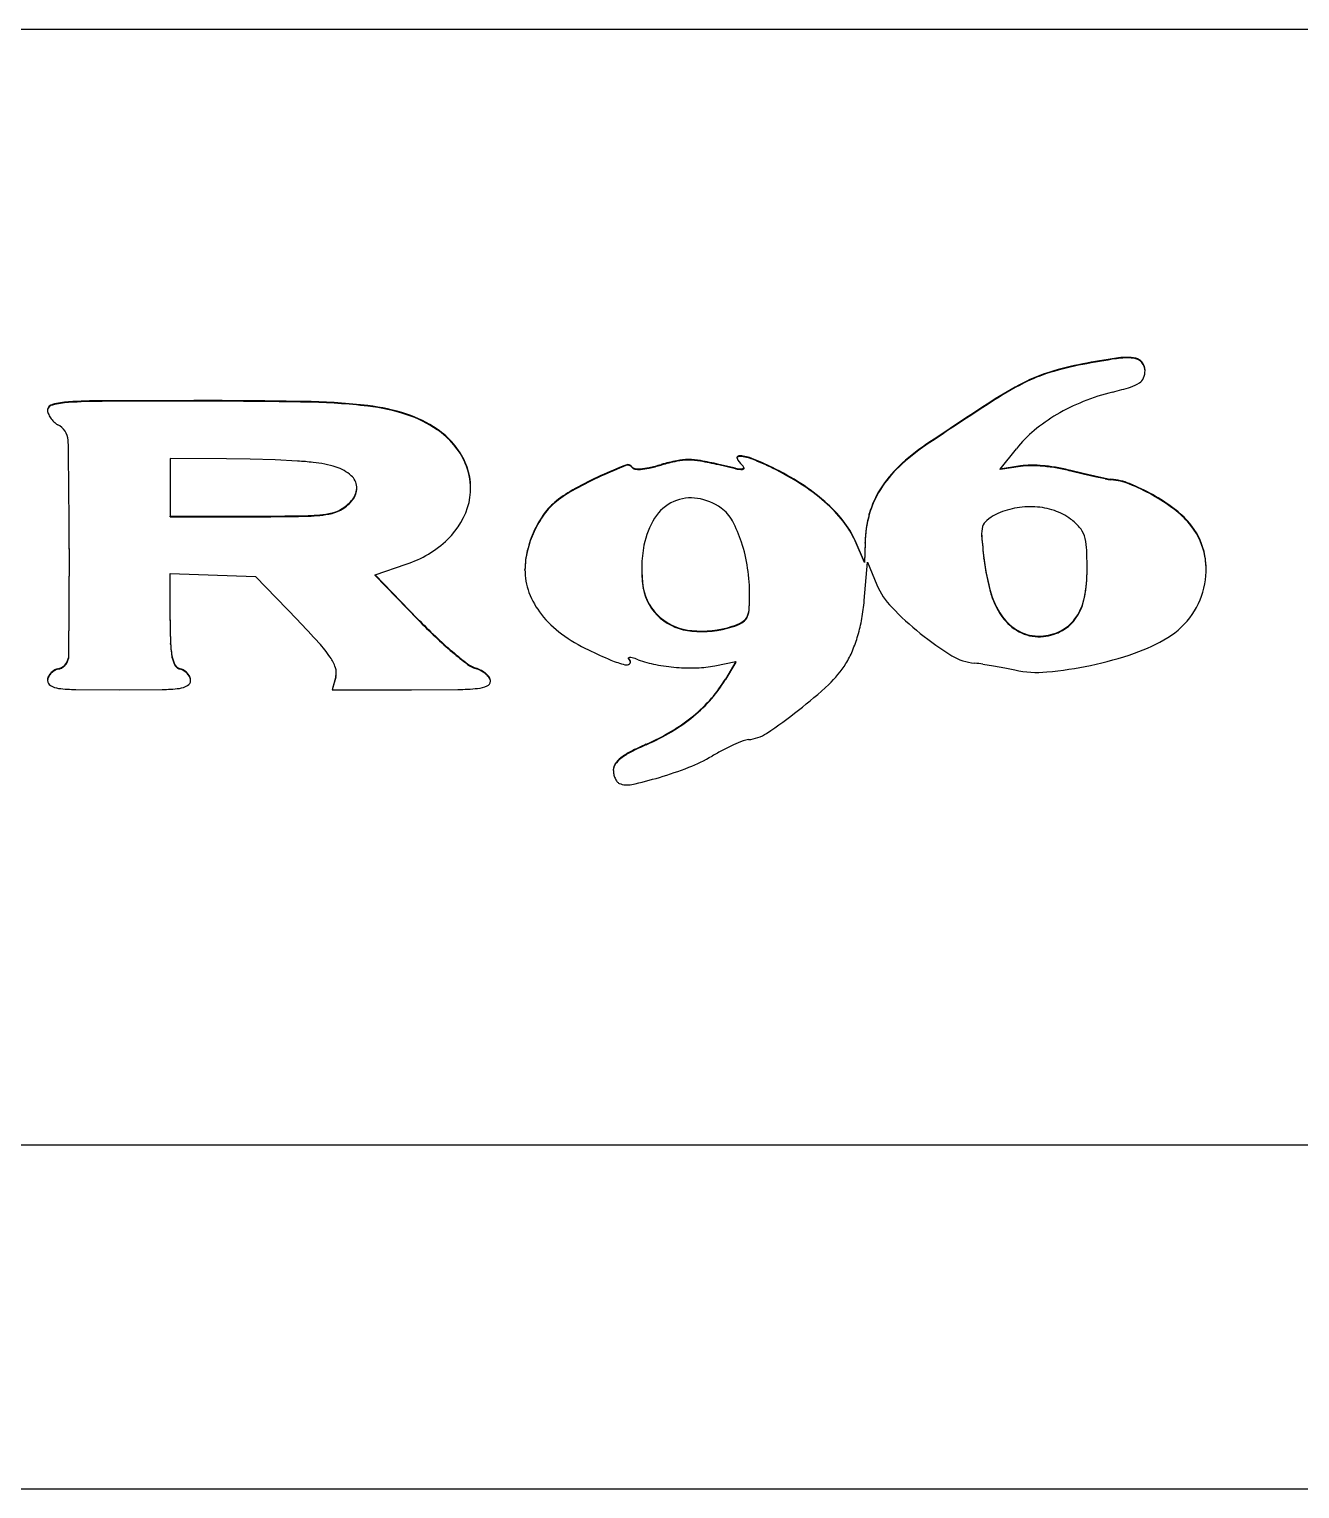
# Model space of a CAD drawing. Header units: millimetres. Extents: x 0 to 420, y 0 to 297.
# Drawn here: x 83.92 to 99.69, y 55.85 to 73.97 of the extents above; entities that cross this region are included whole.
import ezdxf

# ---------------------------------------------------------------- set-up
doc = ezdxf.new("R2010")
doc.units = ezdxf.units.MM

msp = doc.modelspace()

# ---------------------------------------------------------------- linework, layer by layer
at = {"color": 7, "linetype": 'Continuous', "lineweight": 25}
for p, q in [((61.7918, 73.97032), (145.7918, 73.97032)), ((96.99111, 69.80883), (96.99111, 69.81591)), ((97.41113, 69.88075), (97.41113, 69.88782)), ((97.6198, 69.88538), (97.6198, 69.89245)), ((97.72493, 69.83437), (97.72493, 69.84144)), ((96.25771, 69.57566), (96.25771, 69.58273)), ((96.58483, 69.70818), (96.58483, 69.71525)), ((84.2082, 69.30559), (84.2082, 69.31266)), ((84.4075, 69.3372), (84.4075, 69.34427)), ((85.95945, 69.36054), (84.82524, 69.35808)), ((84.82524, 69.35101), (84.82524, 69.35808)), ((85.95945, 69.35347), (84.82524, 69.35101)), ((85.95945, 69.35347), (85.95945, 69.36054)), ((87.37193, 69.34111), (87.37193, 69.34818)), ((88.12187, 69.2908), (88.12187, 69.29787)), ((95.85457, 69.34174), (95.85457, 69.34881)), ((88.60253, 69.18574), (88.60253, 69.19281)), ((88.98021, 68.99905), (88.98021, 69.00612)), ((92.74023, 68.66854), (92.74023, 68.67562)), ((95.04607, 68.80675), (95.04607, 68.81382)), ((95.96775, 68.51028), (96.16858, 68.76364)), ((85.66752, 68.64268), (85.66752, 67.92483)), ((86.36547, 68.63825), (85.66752, 68.64268)), ((86.66042, 68.63359), (86.36547, 68.63825)), ((86.96952, 68.62324), (86.66042, 68.63359)), ((87.24918, 68.60926), (86.96952, 68.62324)), ((89.32989, 68.58548), (89.32989, 68.59255)), ((91.32365, 68.55321), (91.32365, 68.56029)), ((91.39835, 68.53266), (91.39835, 68.53974)), ((91.43274, 68.51021), (91.43274, 68.51728)), ((91.50302, 68.50682), (91.50302, 68.51389)), ((91.61007, 68.52262), (91.61007, 68.52969)), ((91.75906, 68.55986), (91.75906, 68.56693)), ((91.95658, 68.60726), (91.95658, 68.61433)), ((92.09849, 68.6216), (92.09849, 68.62867)), ((92.24756, 68.60865), (92.24756, 68.61572)), ((92.68457, 68.52193), (92.47494, 68.56891)), ((92.47494, 68.56184), (92.47494, 68.56891)), ((92.68457, 68.51486), (92.47494, 68.56184)), ((92.68457, 68.51486), (92.68457, 68.52193)), ((92.76843, 68.50505), (92.76843, 68.51212)), ((92.78713, 68.51785), (92.78713, 68.52492)), ((92.89551, 68.63186), (92.89551, 68.63893)), ((93.14218, 68.52202), (93.14218, 68.52909)), ((94.71259, 68.54025), (94.71259, 68.54732)), ((96.21938, 68.54936), (95.96775, 68.51028)), ((96.21938, 68.54229), (95.96775, 68.50321)), ((95.96775, 68.50321), (95.96775, 68.51028)), ((96.21938, 68.54229), (96.21938, 68.54936)), ((96.34765, 68.55194), (96.34765, 68.55901)), ((96.50378, 68.54457), (96.50378, 68.55164)), ((96.6734, 68.52189), (96.6734, 68.52896)), ((96.99502, 68.45441), (96.84321, 68.4921)), ((96.84321, 68.48503), (96.84321, 68.4921)), ((96.99502, 68.44734), (96.84321, 68.48503)), ((91.01288, 68.42202), (91.01288, 68.4291)), ((93.49478, 68.32391), (93.49478, 68.33098)), ((97.14336, 68.4208), (96.99502, 68.45441)), ((96.99502, 68.44734), (96.99502, 68.45441)), ((97.14336, 68.41372), (96.99502, 68.44734)), ((97.27109, 68.39463), (97.14336, 68.4208)), ((97.14336, 68.41372), (97.14336, 68.4208)), ((97.27109, 68.38756), (97.14336, 68.41372)), ((97.27109, 68.38756), (97.27109, 68.39463)), ((97.34232, 68.37756), (97.34232, 68.38463)), ((97.57229, 68.32313), (97.57229, 68.3302)), ((87.93358, 68.13092), (87.93358, 68.13799)), ((87.98355, 68.27405), (87.98355, 68.28112)), ((90.69337, 68.26184), (90.69337, 68.26892)), ((94.48063, 68.2578), (94.48063, 68.26487)), ((97.85694, 68.18659), (97.85694, 68.19367)), ((87.63441, 67.95088), (87.63441, 67.95795)), ((87.8028, 68.01276), (87.8028, 68.01983)), ((90.30844, 67.95067), (90.30844, 67.95774)), ((90.46052, 68.10814), (90.46052, 68.11522)), ((93.79101, 68.10052), (93.79101, 68.10759)), ((94.34301, 67.94621), (94.34301, 67.95328)), ((98.12639, 68.01164), (98.12639, 68.01871)), ((85.66752, 67.92483), (86.66157, 67.92574)), ((85.66752, 67.91776), (85.66752, 67.92483)), ((85.66752, 67.91776), (86.66157, 67.91867)), ((86.66157, 67.91867), (86.66157, 67.92574)), ((87.34468, 67.92462), (87.34468, 67.93169)), ((94.01869, 67.86197), (94.01869, 67.86905)), ((98.31597, 67.83252), (98.31597, 67.83959)), ((90.18429, 67.73681), (90.18429, 67.74388)), ((94.28493, 67.35653), (94.16672, 67.62572)), ((94.16672, 67.61865), (94.16672, 67.62572)), ((94.28493, 67.34946), (94.16672, 67.61865)), ((94.29082, 67.59991), (94.28493, 67.35653)), ((94.29082, 67.59284), (94.28493, 67.34946)), ((94.29082, 67.59284), (94.29082, 67.59991)), ((95.7378, 67.67094), (95.7378, 67.67801)), ((84.414, 67.52435), (84.4043, 66.16721)), ((84.414, 67.51728), (84.4043, 66.16014)), ((84.414, 67.51737), (84.414, 67.52444)), ((84.414, 67.51728), (84.414, 67.52435)), ((90.10066, 67.49637), (90.10066, 67.50344)), ((95.76481, 67.40015), (95.76481, 67.40722)), ((98.49715, 67.47934), (98.49715, 67.48642)), ((88.20965, 67.19772), (88.59655, 67.33015)), ((90.07036, 67.25393), (90.07036, 67.24686)), ((90.07043, 67.25744), (90.07043, 67.26452)), ((91.51907, 67.27509), (91.51907, 67.26802)), ((94.28009, 66.87796), (94.32109, 67.35653)), ((94.28493, 67.34946), (94.28493, 67.35653)), ((94.32109, 67.35653), (94.43786, 67.07361)), ((97.04622, 67.25955), (97.04622, 67.26662)), ((97.04622, 67.25954), (97.04622, 67.26661)), ((85.66752, 66.63965), (85.66752, 67.21268)), ((85.66752, 67.21268), (86.72502, 67.17706)), ((86.72502, 67.17706), (87.24617, 66.63867)), ((88.74126, 66.649), (88.20965, 67.19772)), ((88.20965, 67.19064), (88.20965, 67.19772)), ((88.74126, 66.64193), (88.20965, 67.19064)), ((91.53773, 67.03103), (91.53773, 67.0381)), ((92.85852, 66.93215), (92.85852, 66.93922)), ((95.8555, 66.9552), (95.8555, 66.96227)), ((97.01408, 66.91522), (97.01408, 66.92229)), ((92.85133, 66.75384), (92.85133, 66.76091)), ((96.91178, 66.66635), (96.91178, 66.67342)), ((85.66752, 66.63258), (85.66752, 66.63965)), ((88.74126, 66.64193), (88.74126, 66.649)), ((91.74923, 66.66032), (91.74923, 66.66739)), ((92.13968, 66.4997), (92.13968, 66.50677)), ((92.64304, 66.55147), (92.64304, 66.55854)), ((92.75962, 66.60199), (92.75962, 66.60906)), ((92.8223, 66.66154), (92.8223, 66.66862)), ((96.01374, 66.64743), (96.01374, 66.6545)), ((96.74066, 66.50794), (96.74066, 66.51501)), ((85.6728, 66.33659), (85.6728, 66.34366)), ((88.9584, 66.42748), (88.9584, 66.43455)), ((96.23295, 66.47625), (96.23295, 66.48332)), ((96.50432, 66.43259), (96.50432, 66.43966)), ((84.4043, 66.16014), (84.4043, 66.16721)), ((85.69325, 66.16876), (85.69325, 66.17583)), ((89.17118, 66.23705), (89.17118, 66.24412)), ((91.35611, 66.16458), (91.35611, 66.15751)), ((91.35654, 66.15527), (91.35654, 66.16234)), ((91.3728, 66.12909), (91.3728, 66.13616)), ((84.18199, 65.96753), (84.18199, 65.9746)), ((84.2231, 66.0035), (84.2231, 66.01057)), ((84.27162, 66.02511), (84.27162, 66.03218)), ((85.73068, 66.06976), (85.73068, 66.07683)), ((85.79442, 66.02511), (85.79442, 66.03218)), ((85.84294, 66.0035), (85.84294, 66.01057)), ((85.88404, 65.96753), (85.88404, 65.9746)), ((87.7288, 65.97831), (87.7288, 65.98538)), ((89.35853, 66.08527), (89.35853, 66.09234)), ((89.4583, 66.03416), (89.4583, 66.04123)), ((89.5292, 66.00373), (89.5292, 66.0108)), ((89.58925, 65.96148), (89.58925, 65.96855)), ((92.42622, 66.06849), (92.68629, 66.12123)), ((92.68629, 66.12123), (92.55829, 65.9046)), ((92.68629, 66.11416), (92.55829, 65.89753)), ((92.68629, 66.11416), (92.68629, 66.12123)), ((95.75165, 66.08888), (95.88434, 66.06805)), ((95.88434, 66.06805), (96.02419, 66.04301)), ((96.02419, 66.04301), (96.14999, 66.0172)), ((84.1542, 65.9233), (84.1542, 65.93037)), ((84.49852, 65.77413), (85.03302, 65.77126)), ((85.03302, 65.77126), (85.56752, 65.77413)), ((85.91183, 65.9233), (85.91183, 65.93037)), ((87.72204, 65.93577), (87.67677, 65.77126)), ((87.67677, 65.77126), (88.66024, 65.77126)), ((87.72204, 65.9287), (87.67871, 65.77126)), ((87.72204, 65.9287), (87.72204, 65.93577)), ((88.66024, 65.77126), (89.23783, 65.77417)), ((89.63004, 65.91436), (89.63004, 65.92143)), ((92.55829, 65.89753), (92.55829, 65.9046)), ((92.38455, 65.65783), (92.38455, 65.6649)), ((92.16117, 65.44142), (92.16117, 65.44849)), ((91.89056, 65.25106), (91.89056, 65.25813)), ((91.57626, 65.08892), (91.57626, 65.09599)), ((91.26016, 64.91865), (91.26016, 64.92572)), ((91.38374, 64.99701), (91.38374, 65.00409)), ((91.19038, 64.84566), (91.19038, 64.85273)), ((61.2918, 60.12108), (146.2918, 60.12108)), ((61.2918, 55.85331), (146.2918, 55.85331))]:
    msp.add_line(p, q, dxfattribs=at)
at = {"color": 7, "linetype": 'Continuous', "lineweight": 25, "flags": 128}
for points in [[(92.74023, 68.67562), (92.73153, 68.67562), (92.72309, 68.67411), (92.71543, 68.6712), (92.70901, 68.66705), (92.70422, 68.66192), (92.70134, 68.65612), (92.70055, 68.64999), (92.70191, 68.64391)], [(92.74023, 68.66854), (92.73153, 68.66854), (92.72309, 68.66704), (92.71543, 68.66413), (92.70901, 68.65998), (92.70422, 68.65485), (92.70134, 68.64904), (92.70089, 68.64728)], [(92.78673, 68.5276), (92.78713, 68.52472), (92.7866, 68.52184), (92.78517, 68.51913), (92.78291, 68.51671), (92.77995, 68.51471), (92.77642, 68.51323), (92.77252, 68.51235), (92.76843, 68.51212)], [(92.78713, 68.51785), (92.78713, 68.51765), (92.7866, 68.51477), (92.78517, 68.51206), (92.78291, 68.50964), (92.77995, 68.50764), (92.77642, 68.50616), (92.77252, 68.50528), (92.76843, 68.50505)], [(95.73671, 67.69831), (95.73694, 67.68589), (95.7378, 67.67094)], [(91.35654, 66.15527), (91.35613, 66.15703), (91.35611, 66.15751)], [(91.35654, 66.16234), (91.35613, 66.1641), (91.35625, 66.16587), (91.35691, 66.16759), (91.35808, 66.16917), (91.35969, 66.17053), (91.36168, 66.17162), (91.36396, 66.17238), (91.36641, 66.17278)]]:
    msp.add_lwpolyline(points, dxfattribs=at)
at = {"color": 7, "linetype": 'Continuous', "lineweight": 25}
for centre, radius, start, end in [((97.69742, 66.0946), 3.78774, 100.747055, 107.081688), ((97.69736, 66.08779), 3.78747, 100.746833, 107.081911), ((99.13725, 58.54426), 11.47415, 98.652154, 100.780167), ((99.13655, 58.54127), 11.47, 98.651769, 100.780551), ((97.53342, 69.08013), 0.8169, 83.929629, 98.609223), ((97.53341, 69.07316), 0.8168, 83.928725, 98.610128), ((97.60935, 69.73708), 0.15572, 42.080707, 86.151065), ((97.60935, 69.73001), 0.15572, 42.080659, 86.151935), ((97.59327, 69.73065), 0.17207, 0.9518, 40.082252), ((97.59327, 69.72358), 0.17207, 0.952004, 40.082048), ((98.3516, 65.50978), 4.57967, 117.207513, 123.041232), ((98.35142, 65.50303), 4.5793, 117.207373, 123.04157), ((97.16954, 67.80193), 2.00067, 106.993157, 117.114109), ((97.16959, 67.79474), 2.0008, 106.993353, 117.113632), ((97.4655, 69.92987), 0.41895, 286.684105, 303.19102), ((97.62307, 69.69399), 0.13532, 302.034714, 337.0659), ((97.51168, 69.73416), 0.25363, 338.511997, 359.851582), ((98.0619, 66.69137), 2.86163, 104.126778, 111.82554), ((96.22509, 73.97055), 4.64572, 284.184016, 287.03103), ((84.21883, 69.23871), 0.07472, 98.177038, 172.684737), ((84.27744, 69.24857), 0.13272, 180.15147, 201.579396), ((84.21928, 69.23079), 0.07562, 98.424767, 170.060076), ((84.47078, 68.3012), 1.04499, 93.471496, 104.552913), ((84.47078, 68.29416), 1.04496, 93.47158, 104.553351), ((84.85659, 62.08398), 7.27417, 90.246963, 93.539579), ((84.85653, 62.07829), 7.27279, 90.246523, 93.539764), ((85.95936, -11.36123), 80.72177, 88.9973114, 89.9999323), ((85.95952, -11.34939), 80.70285, 88.9971939, 90.0000498), ((87.24036, 61.77211), 7.57721, 83.319264, 89.005041), ((87.24042, 61.76596), 7.57629, 83.318918, 89.005387), ((87.83965, 66.85454), 2.45957, 71.930534, 83.411085), ((87.83968, 66.84763), 2.45941, 71.930158, 83.41146), ((133.78283, 11.15201), 69.46525, 123.0932585, 123.8929015), ((133.7935, 11.12871), 69.48467, 123.0933246, 123.8927436), ((97.90802, 67.07236), 2.45074, 111.797298, 120.353918), ((84.40234, 69.29769), 0.26693, 201.52344, 214.364318), ((84.4477, 69.32873), 0.32189, 214.36657, 225.739196), ((84.397, 69.27758), 0.24988, 225.880044, 239.883328), ((84.16509, 68.8484), 0.23818, 4.573334, 63.43227), ((88.16623, 67.83478), 1.4264, 55.204158, 72.189231), ((88.16624, 67.82772), 1.42638, 55.204175, 72.189442), ((97.69538, 67.43333), 2.03179, 120.32375, 129.986397), ((5.87435, 67.5244), 78.53965, 359.999965, 0.9797834), ((88.4258, 68.18275), 0.99263, 24.383155, 56.045625), ((88.4258, 68.17568), 0.99263, 24.383055, 56.045598), ((97.40794, 67.77445), 1.58572, 129.948915, 141.404928), ((92.69528, 68.13829), 0.5392, 68.200387, 85.217656), ((92.69527, 68.1312), 0.53922, 68.20106, 85.217634), ((96.44078, 66.72666), 2.51027, 123.752098, 133.507431), ((96.44089, 66.71945), 2.51045, 123.752444, 133.507085), ((87.01658, 64.61439), 4.00164, 83.901472, 86.66777), ((87.29076, 67.15746), 1.44384, 72.466638, 83.998945), ((87.58121, 68.05608), 0.4995, 48.224471, 73.182183), ((88.59603, 68.27413), 0.79996, 347.179352, 23.455584), ((88.58491, 68.26427), 0.81128, 0.1647, 23.323746), ((93.74939, 62.38039), 6.63892, 111.431038, 114.342546), ((93.74847, 62.3755), 6.63656, 111.43052, 114.343064), ((91.34869, 68.50528), 0.06044, 34.757299, 114.478742), ((91.34869, 68.49821), 0.06044, 34.755312, 114.480729), ((91.43781, 68.5626), 0.04561, 210.09178, 263.621198), ((91.43781, 68.55554), 0.04562, 210.096663, 263.616315), ((91.48149, 68.79815), 0.28507, 260.15373, 274.332472), ((91.48149, 68.79118), 0.28518, 260.15641, 274.329791), ((91.44692, 69.26454), 0.75274, 274.274286, 282.517755), ((91.4469, 69.25759), 0.75286, 274.274936, 282.517105), ((90.9641, 71.4305), 2.97186, 282.554173, 285.51528), ((90.96359, 71.42546), 2.97396, 282.555218, 285.514235), ((92.53193, 65.78136), 2.89081, 101.480077, 105.506833), ((92.53178, 65.77491), 2.89016, 101.479626, 105.507283), ((92.09993, 67.90511), 0.72356, 90.114135, 101.427139), ((92.09993, 67.89807), 0.72353, 90.114256, 101.427763), ((92.10125, 67.79633), 0.83235, 79.875893, 90.189847), ((92.10124, 67.78918), 0.83242, 79.876366, 90.189374), ((91.4471, 64.1512), 4.53571, 76.902302, 79.835197), ((91.4466, 64.14171), 4.53818, 76.903103, 79.834397), ((92.7782, 68.9589), 0.44689, 257.906147, 268.746918), ((92.77822, 68.95189), 0.44695, 257.906221, 268.745589), ((92.89941, 68.72799), 0.21465, 203.060423, 230.499928), ((92.71563, 68.50438), 0.07479, 18.089746, 50.829391), ((91.37906, 64.90167), 4.03321, 64.077787, 67.914407), ((91.37879, 64.89399), 4.03388, 64.078103, 67.91409), ((91.67871, 65.5116), 3.35366, 57.212946, 64.126773), ((91.67861, 65.50436), 3.35385, 57.213145, 64.126574), ((95.71073, 67.49114), 1.45321, 133.381671, 147.830248), ((95.71075, 67.48405), 1.45323, 133.381793, 147.830125), ((96.3449, 67.73809), 0.82092, 89.808098, 98.795235), ((96.34489, 67.73121), 0.82074, 89.807505, 98.796656), ((96.34252, 66.79262), 1.7664, 84.762097, 89.833607), ((96.34247, 66.78439), 1.76756, 84.763763, 89.831941), ((96.31626, 66.50363), 2.05658, 79.99932, 84.768495), ((96.31613, 66.49562), 2.05753, 80.000418, 84.767397), ((96.28899, 66.34802), 2.21456, 75.5068, 80.003628), ((96.28887, 66.34043), 2.21509, 75.507338, 80.003091), ((87.78216, 68.27589), 0.20173, 4.197862, 49.194704), ((92.84615, 64.37354), 4.45066, 114.324793, 118.927227), ((92.84579, 64.36719), 4.44985, 114.324374, 118.927646), ((92.14647, 66.23493), 2.49225, 48.711015, 57.248486), ((92.14628, 66.2276), 2.49258, 48.711575, 57.247925), ((97.4024, 69.07135), 0.68934, 259.019258, 264.999948), ((97.40231, 69.06368), 0.68874, 259.016648, 265.002559), ((97.27587, 67.59077), 0.79664, 68.15474, 85.215127), ((97.27587, 67.58375), 0.79659, 68.153995, 85.215433), ((96.61117, 65.96145), 2.55632, 60.834683, 67.915134), ((96.61123, 65.95449), 2.55619, 60.834662, 67.91546), ((87.55172, 68.42918), 0.48022, 301.523305, 322.672283), ((87.55171, 68.42212), 0.48023, 301.523769, 322.672268), ((87.74582, 68.28364), 0.23763, 322.198055, 1.692663), ((87.74478, 68.27713), 0.23879, 322.245127, 359.260294), ((91.53316, 66.74345), 1.74134, 118.833283, 128.023191), ((91.53311, 66.73644), 1.74127, 118.832936, 128.023218), ((92.12592, 67.65473), 0.49882, 80.265321, 114.712538), ((92.1103, 67.48075), 0.67308, 54.162534, 81.459197), ((95.47875, 67.63784), 1.17873, 147.862568, 164.477893), ((95.47876, 67.63076), 1.17874, 147.862722, 164.477865), ((96.68992, 66.10135), 2.39578, 53.159737, 60.848699), ((96.68992, 66.09427), 2.39578, 53.159737, 60.848699), ((87.31321, 69.88982), 1.95839, 270.920833, 279.43986), ((87.31322, 69.88264), 1.95828, 270.92059, 279.440104), ((87.56322, 68.41174), 0.45934, 278.915623, 301.437821), ((87.56322, 68.40466), 0.45933, 278.915018, 301.437867), ((88.44977, 68.32654), 0.95439, 313.879583, 346.059666), ((91.38216, 67.19146), 1.31911, 144.485752, 155.242348), ((91.38214, 67.1844), 1.31909, 144.485566, 155.242318), ((90.9297, 67.50995), 0.76582, 127.781333, 144.216673), ((90.92973, 67.50285), 0.76586, 127.781945, 144.2164), ((92.14431, 67.60272), 0.55378, 114.191127, 147.242068), ((92.21376, 67.62846), 0.49277, 28.886474, 53.858682), ((92.56202, 66.70663), 1.86363, 38.589726, 48.74127), ((92.56204, 66.69958), 1.86359, 38.589503, 48.741268), ((95.76377, 67.56293), 1.47341, 164.63712, 178.56167), ((95.76376, 67.55586), 1.4734, 164.637074, 178.561672), ((96.15329, 67.45169), 0.54999, 116.068452, 129.896945), ((96.32862, 67.09281), 0.94941, 101.068965, 116.055252), ((96.33899, 67.0538), 0.98969, 86.538599, 101.22472), ((96.34678, 67.13051), 0.91266, 71.289927, 86.735669), ((96.4088, 67.30488), 0.72761, 53.547087, 71.511193), ((97.4589, 67.12239), 1.11756, 39.922728, 53.324586), ((97.45887, 67.11529), 1.11761, 39.92301, 53.324303), ((86.6209, 111.8645), 43.93877, 270.053028, 270.943843), ((86.62111, 111.83347), 43.91482, 270.052785, 270.944086), ((92.56394, 67.36275), 1.03682, 148.637751, 168.698985), ((91.189, 67.08891), 1.65083, 18.124644, 28.101554), ((93.15195, 67.17505), 1.11034, 23.946577, 38.684215), ((93.15195, 67.16797), 1.11035, 23.946754, 38.684233), ((96.08323, 67.70534), 0.3465, 164.643265, 184.523648), ((95.89779, 67.75274), 0.15517, 128.815407, 163.387817), ((96.42778, 67.33631), 0.69106, 40.721418, 53.264415), ((96.7163, 67.58253), 0.31177, 18.722466, 41.018683), ((97.65322, 67.27653), 0.86964, 13.966352, 40.350887), ((97.65322, 67.26946), 0.86964, 13.966182, 40.350934), ((88.1834, 68.6033), 1.33851, 287.978795, 313.886561), ((91.38067, 67.19296), 1.31713, 155.274746, 166.365878), ((91.38065, 67.1859), 1.3171, 155.274675, 166.366087), ((90.90384, 66.99674), 1.95051, 8.416045, 18.09189), ((102.66496, 68.23223), 6.9493, 184.574252, 186.818097), ((102.66512, 68.22517), 6.94945, 184.574255, 186.818055), ((96.4781, 67.50603), 0.56194, 3.048687, 18.313946), ((91.15216, 67.24903), 1.08184, 166.398408, 179.179573), ((91.15214, 67.24196), 1.08182, 166.398305, 179.179621), ((93.03556, 67.27517), 1.51647, 168.945879, 188.993829), ((98.53529, 67.74015), 2.79041, 186.852352, 196.186757), ((98.53529, 67.73308), 2.79041, 186.852388, 196.186768), ((91.84416, 67.26656), 5.20206, 0.000467, 2.967988), ((97.55871, 67.26274), 0.96472, 349.325558, 13.405989), ((97.55362, 67.25497), 0.96984, 0.035603, 13.376516), ((90.8657, 67.25543), 0.79532, 179.34581, 200.413975), ((93.03625, 67.26826), 1.51718, 180.009271, 188.995869), ((90.5039, 66.93884), 2.35462, 0.009047, 8.385219), ((95.17924, 67.2672), 1.86698, 349.353738, 359.981633), ((95.17924, 67.26013), 1.86697, 349.353719, 359.981652), ((92.17337, 67.15506), 0.64631, 190.425857, 228.985624), ((95.27396, 67.42754), 0.90793, 202.943527, 224.034023), ((97.49057, 67.28245), 1.03536, 326.132938, 348.952409), ((91.05203, 67.32738), 0.99505, 200.554175, 218.610081), ((92.17337, 67.14799), 0.64631, 190.425795, 228.985809), ((90.64144, 66.93931), 2.21708, 355.384753, 359.99767), ((90.64144, 66.93224), 2.21708, 355.384753, 359.99767), ((91.83071, 67.08811), 2.45838, 349.835884, 355.096232), ((96.754, 67.22967), 0.93745, 196.573104, 217.846249), ((96.75399, 67.22259), 0.93743, 196.572956, 217.846397), ((96.34219, 67.05301), 0.68449, 326.319967, 348.990493), ((96.3422, 67.04593), 0.68448, 326.319912, 348.990698), ((91.32993, 67.5487), 1.35031, 218.590147, 233.418034), ((92.62854, 66.78028), 0.22363, 330.045538, 355.032034), ((92.62854, 66.77321), 0.22363, 330.045425, 355.031817), ((97.1961, 69.24874), 3.5558, 223.603116, 231.357462), ((96.48158, 66.96653), 0.52057, 299.847211, 325.732755), ((97.5485, 67.25324), 0.97102, 301.045521, 325.659306), ((93.96081, 66.63962), 8.29329, 179.999772, 182.045104), ((93.96075, 66.63254), 8.29323, 179.999764, 182.045112), ((78.50233, 58.1734), 12.17026, 42.235936, 44.072635), ((93.74492, 71.49824), 6.96791, 224.102119, 226.611768), ((93.74492, 71.49117), 6.96791, 224.102119, 226.611768), ((92.18933, 67.18235), 0.67739, 229.482014, 265.797135), ((92.18933, 67.17528), 0.6774, 229.482038, 265.796878), ((92.26579, 67.75361), 1.2532, 264.224669, 287.519411), ((92.26579, 67.74656), 1.25321, 264.224807, 287.519272), ((92.45007, 67.16367), 0.63515, 287.687189, 299.168244), ((92.45007, 67.15657), 0.63513, 287.687361, 299.168843), ((92.68349, 66.75194), 0.16189, 298.050265, 329.024528), ((92.6835, 66.74485), 0.16188, 298.048781, 329.026012), ((92.25567, 67.01226), 2.02671, 343.732747, 349.826433), ((96.48118, 67.02715), 0.59781, 218.562473, 245.466018), ((96.48119, 67.0201), 0.59783, 218.562717, 245.465473), ((96.44955, 67.01976), 0.58268, 275.394103, 299.973885), ((96.44954, 67.01272), 0.58271, 275.39471, 299.973278), ((96.48157, 66.95947), 0.52058, 299.847461, 325.732505), ((86.66579, 66.3795), 0.99364, 182.066973, 191.827679), ((86.66581, 66.37243), 0.99365, 182.066971, 191.827604), ((86.32347, 65.27103), 1.60871, 34.18565, 42.317433), ((92.56908, 70.25498), 5.25668, 226.616743, 229.729548), ((92.57007, 70.249), 5.25815, 226.61718, 229.729111), ((91.67598, 68.00931), 1.92642, 233.317753, 244.901137), ((92.47755, 66.94782), 1.79566, 337.327414, 343.723403), ((97.58897, 69.73782), 4.18313, 231.337729, 237.928048), ((96.44716, 66.94957), 0.51311, 245.324917, 276.396517), ((96.44716, 66.94252), 0.51313, 245.325583, 276.395851), ((96.95848, 68.19105), 2.07889, 288.978937, 301.647839), ((84.24701, 66.18906), 0.1588, 278.913998, 352.088998), ((84.24701, 66.18199), 0.1588, 278.914753, 352.088637), ((86.03564, 66.2487), 0.35006, 192.015064, 209.405979), ((86.03563, 66.24163), 0.35005, 192.015192, 209.406208), ((87.21525, 65.87501), 0.53165, 18.63034, 34.341799), ((92.70504, 70.41471), 5.46644, 229.724423, 232.251848), ((92.70671, 70.40969), 5.46908, 229.725034, 232.251237), ((94.20298, 73.34341), 7.8288, 244.712539, 246.932711), ((91.5965, 67.22792), 1.18103, 247.027676, 256.0406), ((91.44095, 66.19662), 0.0911, 202.101639, 221.579529), ((91.44092, 66.18953), 0.09107, 202.098439, 221.582729), ((91.37417, 66.08259), 0.09052, 72.970961, 94.915056), ((91.35144, 66.11645), 0.02907, 307.846765, 42.693448), ((91.35011, 66.10848), 0.03066, 8.622007, 42.24751), ((90.8947, 64.54686), 1.69935, 70.084559, 72.677814), ((91.97316, 67.52961), 1.47238, 250.164666, 259.085258), ((93.06811, 66.70216), 1.15605, 328.325129, 337.279397), ((95.70555, 66.75099), 0.65215, 238.808008, 265.141658), ((96.15429, 70.49101), 4.51538, 281.960754, 289.137338), ((84.30953, 65.8636), 0.16908, 138.964881, 156.737843), ((84.30952, 65.85653), 0.16906, 138.964164, 156.73856), ((84.33453, 65.84179), 0.20225, 123.433176, 138.954114), ((84.33452, 65.83473), 0.20224, 123.433423, 138.955337), ((84.31363, 65.87256), 0.16506, 104.747552, 123.266371), ((84.31364, 65.86548), 0.16507, 104.747272, 123.264815), ((85.81657, 66.13163), 0.10188, 212.539628, 257.440603), ((85.81657, 66.12456), 0.10189, 212.539091, 257.440017), ((85.75239, 65.87254), 0.16508, 56.73436, 75.250082), ((85.75239, 65.86546), 0.16509, 56.735916, 75.250361), ((85.73145, 65.84171), 0.20234, 41.050629, 56.564655), ((85.73145, 65.83465), 0.20233, 41.049406, 56.564407), ((85.75644, 65.86356), 0.16915, 23.26435, 41.029467), ((85.75645, 65.8565), 0.16913, 23.263633, 41.030184), ((87.54268, 65.98542), 0.18611, 344.526992, 18.620745), ((87.54221, 65.97848), 0.1866, 344.526638, 359.946294), ((89.55341, 66.34978), 0.32288, 232.875209, 252.868068), ((89.55341, 66.34272), 0.32288, 232.875816, 252.868308), ((89.34223, 65.67299), 0.3861, 61.035827, 72.505243), ((89.34218, 65.6658), 0.38623, 61.03784, 72.50323), ((89.36487, 65.71344), 0.33974, 48.666681, 61.073254), ((89.36491, 65.70644), 0.33967, 48.664693, 61.074053), ((89.43909, 65.79731), 0.22775, 33.024831, 48.752259), ((89.4391, 65.79025), 0.22773, 33.02409, 48.753), ((91.3288, 66.14484), 0.06538, 254.74619, 308.248141), ((92.13239, 68.34428), 2.30246, 259.033093, 265.454465), ((92.13241, 68.33665), 2.29486, 265.438899, 271.826192), ((92.1643, 67.36607), 1.32376, 271.785352, 281.411615), ((92.98475, 66.75962), 1.25716, 312.856269, 328.09154), ((95.44677, 63.99932), 2.11169, 81.698646, 84.468616), ((96.42978, 67.30056), 1.31351, 257.701221, 275.136103), ((96.14525, 70.52654), 4.55201, 275.068057, 281.979338), ((84.26223, 65.88413), 0.11751, 156.826383, 179.815039), ((84.21915, 65.88878), 0.07456, 183.289366, 241.301857), ((84.26257, 65.87695), 0.11787, 156.842918, 177.758599), ((84.31151, 66.03274), 0.24547, 238.52687, 263.372968), ((84.51817, 67.63631), 1.86228, 262.75083, 269.395334), ((85.54786, 67.63631), 1.86228, 270.604666, 277.24917), ((85.75453, 66.03274), 0.24547, 276.627032, 301.47313), ((85.84688, 65.88878), 0.07456, 298.698143, 356.710634), ((85.8038, 65.88413), 0.11751, 0.184961, 23.173617), ((85.80346, 65.87695), 0.11787, 2.241401, 23.157082), ((89.21254, 68.31556), 2.54151, 270.5702, 276.111016), ((89.44499, 66.16273), 0.37618, 275.813803, 294.414448), ((89.57793, 65.88224), 0.06602, 289.972272, 355.204683), ((89.56115, 65.87592), 0.08257, 0.55744, 33.449492), ((89.56072, 65.86864), 0.08304, 3.422687, 33.40479), ((91.15944, 66.73567), 1.62709, 318.846011, 329.284986), ((91.15941, 66.72861), 1.62713, 318.846219, 329.284989), ((90.12088, 69.80927), 5.4407, 307.93273, 313.12101), ((90.97176, 66.89969), 1.87636, 309.338191, 318.846368), ((90.97171, 66.89267), 1.87642, 309.338355, 318.846204), ((90.73924, 67.18233), 2.24235, 300.893802, 309.355366), ((90.73917, 67.17536), 2.24246, 300.894027, 309.355141), ((89.05128, 71.1783), 7.17802, 304.033591, 307.948968), ((90.45703, 67.65134), 2.78971, 293.653124, 300.921554), ((90.45705, 67.64424), 2.78967, 293.653013, 300.921531), ((92.79951, 65.64488), 0.4947, 275.140683, 302.96232), ((92.93506, 62.00205), 3.37917, 113.710202, 117.327974), ((92.93506, 61.99498), 3.37917, 113.710202, 117.327974), ((93.75765, 62.6478), 2.67498, 114.238653, 117.413065), ((93.68866, 62.80139), 2.50661, 111.346941, 114.24188), ((92.86978, 64.89365), 0.25981, 95.731865, 111.108921), ((91.45597, 64.66865), 0.32315, 127.297581, 145.273949), ((91.45597, 64.66158), 0.32315, 127.297581, 145.273949), ((91.75314, 64.28494), 0.80847, 117.187983, 127.572952), ((91.75314, 64.27787), 0.80847, 117.187983, 127.572952), ((91.32014, 66.79492), 2.13486, 291.517299, 300.12541), ((93.96839, 62.24185), 3.13237, 117.416163, 120.223945), ((91.29755, 64.77733), 0.13104, 144.868473, 179.355071), ((91.29755, 64.77026), 0.13104, 144.868473, 179.355071), ((91.4457, 64.7789), 0.27918, 180.020709, 191.350576), ((91.41906, 64.77383), 0.25207, 191.410478, 203.705939), ((90.32102, 69.50584), 5.02638, 282.334592, 286.395751), ((90.54642, 68.74364), 4.23155, 286.381063, 291.585551), ((91.39083, 64.76168), 0.22133, 203.765809, 216.128321), ((91.26672, 64.67306), 0.06886, 217.45525, 247.66484), ((91.33949, 64.84495), 0.25552, 247.219216, 282.490902)]:
    msp.add_arc(centre, radius, start, end, dxfattribs=at)

doc.saveas('drawing.dxf')
